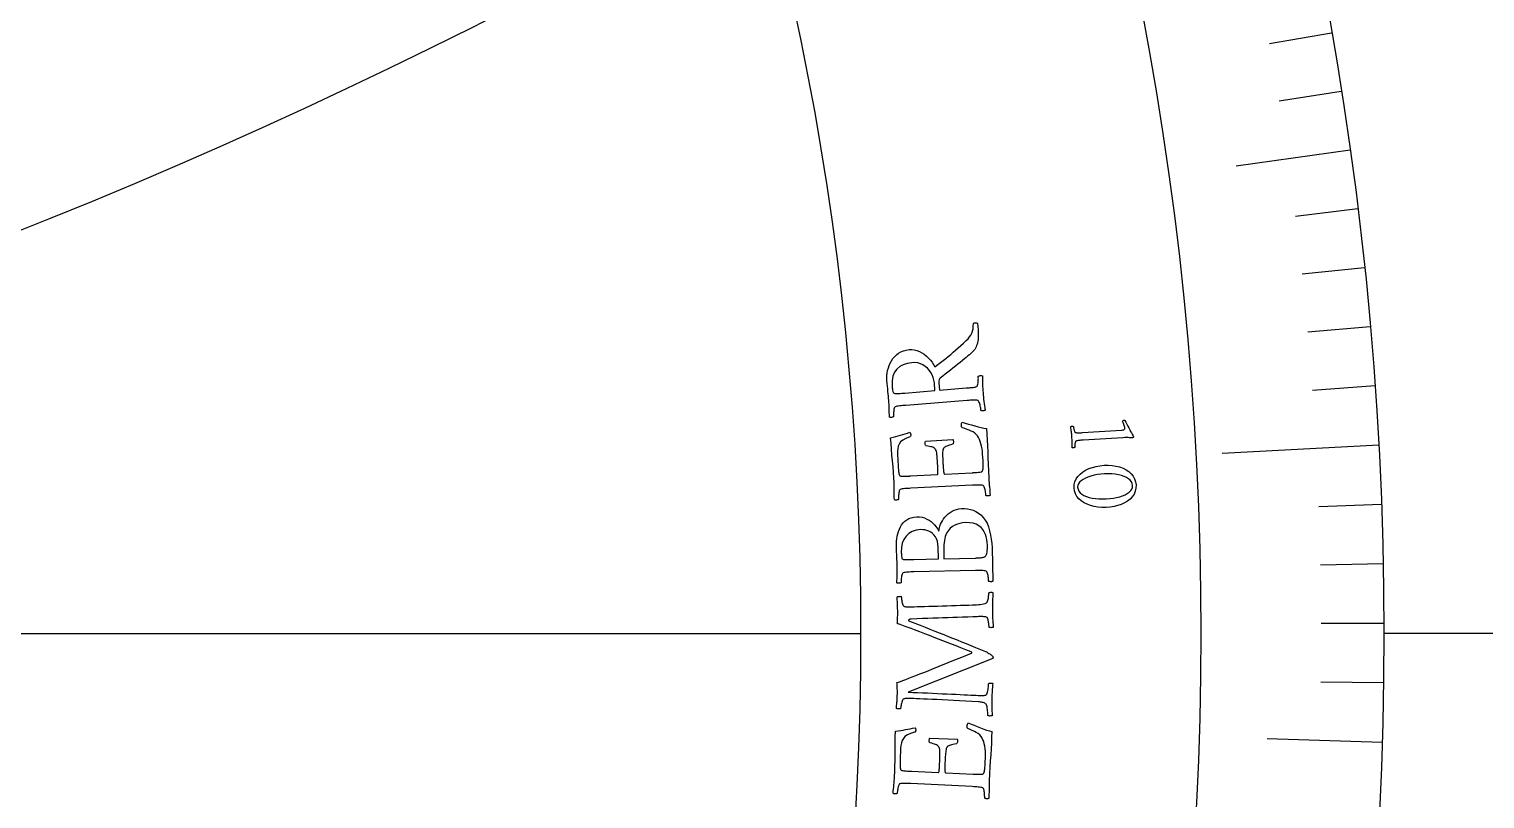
# Model space of a CAD drawing. Header units: millimetres. Extents: x -50 to 50, y -50 to 64.
# Drawn here: x 24.22 to 40.91, y -1.9 to 6.93 of the extents above; entities that cross this region are included whole.
import ezdxf

# ---------------------------------------------------------------- set-up
doc = ezdxf.new("R2010")
doc.units = ezdxf.units.MM
for name, color, linetype in [('CUT_OUTER', 1, 'Continuous'), ('ENGRAVE', 7, 'Continuous'), ('ENGRAVE_FINE', 8, 'Continuous'), ('TEXT', 5, 'Continuous')]:
    doc.layers.add(name, color=color, linetype=linetype)

msp = doc.modelspace()

# ---------------------------------------------------------------- linework, layer by layer
at = {"layer": 'CUT_OUTER'}
msp.add_arc((0, -0.0002), 49.9998, 177.11535, 4.43206, dxfattribs=at)
at = {"layer": 'ENGRAVE'}
for points in [[(39.3614, 5.5447), (38.0543, 5.3606)], [(39.6912, 2.161), (37.8939, 2.0631)], [(-33.75, 0), (33.75, 0)], [(0, 0), (33.75, 0)], [(45.25, 0), (39.75, 0)], [(39.7304, -1.2483), (38.411, -1.2068)]]:
    msp.add_lwpolyline(points, dxfattribs=at)
for radius in [49, 49, 47.6875, 45.25, 45.25, 43.325, 39.75, 39.75, 37.65, 33.75, 33.75]:
    msp.add_circle((0, 0), radius, dxfattribs=at)
for centre, radius, end in [((0, 33.75), 33.75, 330), ((0, 65.2), 65.2, 300.000001)]:
    msp.add_arc(centre, radius, 270, end, dxfattribs=at)
at = {"layer": 'ENGRAVE_FINE'}
for points in [[(39.1491, 6.8856), (38.44, 6.7609)], [(39.2609, 6.2163), (38.5498, 6.1037)], [(39.4504, 4.8712), (38.7358, 4.783)], [(39.5279, 4.1958), (38.812, 4.1198)], [(39.5939, 3.5189), (38.8768, 3.4552)], [(39.6484, 2.8405), (38.9302, 2.7891)], [(39.7224, 1.4804), (39.0029, 1.4536)], [(39.742, 0.7989), (39.0221, 0.7845)], [(39.7498, 0.1169), (39.0298, 0.1148)], [(39.746, -0.5656), (39.026, -0.5553)]]:
    msp.add_lwpolyline(points, dxfattribs=at)
at = {"layer": 'TEXT'}
for points in [[(34.0509, 2.9024), (34.0497, 2.9299), (34.0508, 2.9581), (34.0541, 2.9869), (34.0597, 3.0162), (34.0675, 3.0455), (34.0775, 3.0738), (34.0897, 3.1012), (34.1041, 3.1276), (34.1207, 3.1526), (34.1398, 3.1753), (34.1614, 3.196), (34.1853, 3.2144), (34.2117, 3.2301), (34.2407, 3.2422), (34.2723, 3.2509), (34.3064, 3.256), (34.3359, 3.2568), (34.3653, 3.2534), (34.3947, 3.246), (34.4241, 3.2344), (34.4527, 3.2195), (34.4799, 3.2021), (34.5055, 3.1823), (34.5297, 3.1599), (34.5516, 3.1359), (34.5707, 3.1111), (34.5868, 3.0855), (34.6, 3.059), (34.6336, 3.0838), (34.6657, 3.108), (34.6964, 3.1317), (34.7257, 3.1549), (34.7541, 3.1781), (34.7824, 3.2017), (34.8105, 3.2258), (34.8385, 3.2503), (34.8671, 3.2758), (34.8972, 3.3027), (34.9286, 3.3311), (34.9616, 3.3609), (34.9819, 3.3812), (34.9993, 3.402), (35.0136, 3.4233), (35.0249, 3.445), (35.0333, 3.4685), (35.039, 3.495), (35.0421, 3.5246), (35.0426, 3.5573), (35.0464, 3.5605), (35.0518, 3.5626), (35.0589, 3.5635), (35.0675, 3.5633), (35.076, 3.5625), (35.0825, 3.5618), (35.0872, 3.5611), (35.0899, 3.5604), (35.0936, 3.5205), (35.0961, 3.484), (35.0975, 3.4509), (35.0978, 3.4212), (35.0972, 3.3952), (35.0959, 3.3728), (35.0939, 3.3541), (35.0913, 3.3391), (35.0883, 3.3294), (35.0845, 3.3179), (35.08, 3.3046), (35.0747, 3.2895), (35.0675, 3.2735), (35.0575, 3.2575), (35.0446, 3.2414), (35.0288, 3.2253), (35.021, 3.2183), (35.0103, 3.209), (34.9966, 3.1973), (34.9799, 3.1832), (34.9607, 3.1671), (34.9396, 3.1496), (34.9164, 3.1307), (34.8912, 3.1103), (34.8646, 3.0889), (34.8371, 3.0668), (34.8086, 3.044), (34.7793, 3.0205), (34.7496, 2.997), (34.7202, 2.9739), (34.6911, 2.9513), (34.6622, 2.9291), (34.654, 2.9202), (34.6486, 2.9086), (34.646, 2.8942), (34.6462, 2.8771), (34.6532, 2.7914), (34.9604, 2.8162), (34.9629, 2.8164), (34.9654, 2.8166), (34.968, 2.8168), (34.9705, 2.817), (34.973, 2.8172), (34.9756, 2.8174), (34.9781, 2.8176), (34.9806, 2.8178), (34.9963, 2.8191), (35.0112, 2.8205), (35.0254, 2.8219), (35.0388, 2.8234), (35.0513, 2.8251), (35.0625, 2.8272), (35.0725, 2.8298), (35.0814, 2.8328), (35.0853, 2.8361), (35.0887, 2.8419), (35.0917, 2.8503), (35.0944, 2.8612), (35.0965, 2.8736), (35.098, 2.8863), (35.099, 2.8995), (35.0994, 2.913), (35.0995, 2.9256), (35.0994, 2.9361), (35.0992, 2.9445), (35.0989, 2.9506), (35.1027, 2.9533), (35.1078, 2.9555), (35.1142, 2.9572), (35.122, 2.9586), (35.1298, 2.9592), (35.1364, 2.9587), (35.1419, 2.9572), (35.1461, 2.9546), (35.1466, 2.9292), (35.1471, 2.9043), (35.1477, 2.88), (35.1483, 2.8562), (35.1491, 2.8325), (35.1502, 2.8086), (35.1517, 2.7843), (35.1535, 2.7597), (35.1555, 2.7358), (35.1578, 2.7117), (35.1605, 2.6873), (35.1635, 2.6628), (35.1667, 2.6381), (35.17, 2.6132), (35.1734, 2.5881), (35.1769, 2.5627), (35.1731, 2.5595), (35.1679, 2.5571), (35.1614, 2.5557), (35.1536, 2.555), (35.1458, 2.5552), (35.1391, 2.5559), (35.1337, 2.5573), (35.1296, 2.5593), (35.129, 2.5654), (35.1279, 2.5737), (35.1263, 2.5841), (35.1243, 2.5965), (35.1218, 2.6099), (35.1187, 2.6229), (35.1152, 2.6355), (35.1111, 2.6477), (35.1068, 2.6584), (35.1025, 2.6661), (35.0982, 2.671), (35.0939, 2.673), (35.0828, 2.6752), (35.0703, 2.6765), (35.0564, 2.677), (35.041, 2.6766), (35.0246, 2.6757), (35.0076, 2.6747), (34.99, 2.6735), (34.9717, 2.6722), (34.2677, 2.6167), (34.2494, 2.6153), (34.2316, 2.6137), (34.2143, 2.6122), (34.1976, 2.6105), (34.182, 2.6086), (34.1681, 2.606), (34.1557, 2.6028), (34.145, 2.599), (34.1404, 2.5964), (34.1367, 2.5911), (34.1338, 2.583), (34.1318, 2.5722), (34.1303, 2.56), (34.1292, 2.5475), (34.1283, 2.5349), (34.1279, 2.522), (34.1276, 2.5101), (34.1276, 2.5002), (34.1277, 2.4923), (34.1279, 2.4863), (34.1241, 2.4838), (34.1189, 2.4817), (34.1125, 2.48), (34.1047, 2.4788), (34.0969, 2.4783), (34.0903, 2.4788), (34.0849, 2.4803), (34.0806, 2.4829), (34.0797, 2.5075), (34.0789, 2.5319), (34.0783, 2.556), (34.0777, 2.5798), (34.077, 2.6033), (34.076, 2.6268), (34.0747, 2.6501), (34.073, 2.6733), (34.071, 2.6977), (34.0687, 2.723), (34.066, 2.7492), (34.0631, 2.7763), (34.06, 2.8049), (34.057, 2.8354), (34.0539, 2.8679), (34.0509, 2.9024)], [(34.3356, 3.1061), (34.2844, 3.0978), (34.2386, 3.0829), (34.1984, 3.0613), (34.1636, 3.033), (34.1363, 2.9969), (34.1184, 2.9521), (34.11, 2.8984), (34.1109, 2.8359), (34.1117, 2.8275), (34.1128, 2.8172), (34.1144, 2.8049), (34.1163, 2.7906), (34.1189, 2.7771), (34.1225, 2.7668), (34.1271, 2.7598), (34.1327, 2.7562), (34.1418, 2.7539), (34.1536, 2.7527), (34.1679, 2.7523), (34.1848, 2.7529), (34.203, 2.754), (34.2213, 2.7552), (34.2398, 2.7565), (34.2583, 2.758), (34.6025, 2.7874), (34.5954, 2.8745), (34.5909, 2.9059), (34.5828, 2.9361), (34.571, 2.9654), (34.5555, 2.9935), (34.5369, 3.0197), (34.5155, 3.0429), (34.4914, 3.0633), (34.4646, 3.0807), (34.4353, 3.0943), (34.4041, 3.103), (34.3709, 3.107), (34.3356, 3.1061)], [(34.134, 1.728), (34.1307, 1.7865), (34.1265, 1.8478), (34.1214, 1.912), (34.1153, 1.979), (34.1091, 2.0471), (34.1034, 2.1143), (34.0982, 2.1808), (34.0937, 2.2464), (34.124, 2.2529), (34.153, 2.2599), (34.1807, 2.2675), (34.2071, 2.2756), (34.2331, 2.2838), (34.2595, 2.292), (34.2863, 2.2999), (34.3136, 2.3077), (34.3176, 2.303), (34.3207, 2.2969), (34.3228, 2.2892), (34.324, 2.28), (34.3239, 2.2704), (34.3221, 2.2632), (34.3187, 2.2583), (34.3137, 2.2559), (34.2693, 2.2383), (34.2342, 2.2186), (34.2084, 2.1969), (34.1917, 2.173), (34.1815, 2.1472), (34.1747, 2.1196), (34.1715, 2.0901), (34.1717, 2.0587), (34.1798, 1.9196), (34.1802, 1.9136), (34.1808, 1.9056), (34.1816, 1.8954), (34.1826, 1.8832), (34.1839, 1.8702), (34.1855, 1.8576), (34.1874, 1.8455), (34.1896, 1.8338), (34.1921, 1.8235), (34.1952, 1.8158), (34.1988, 1.8106), (34.2028, 1.8079), (34.212, 1.8061), (34.2225, 1.805), (34.2342, 1.8044), (34.2471, 1.8044), (34.2607, 1.8048), (34.2746, 1.8052), (34.2887, 1.8058), (34.3029, 1.8065), (34.3086, 1.8068), (34.3135, 1.8071), (34.3179, 1.8073), (34.3216, 1.8075), (34.6294, 1.8237), (34.6323, 1.8252), (34.6346, 1.8294), (34.636, 1.8364), (34.6367, 1.846), (34.6368, 1.8572), (34.6367, 1.8691), (34.6363, 1.8816), (34.6357, 1.8947), (34.6309, 1.9803), (34.6291, 2.008), (34.6271, 2.0325), (34.6247, 2.0537), (34.6222, 2.0716), (34.6191, 2.0867), (34.615, 2.0995), (34.61, 2.1101), (34.6041, 2.1184), (34.597, 2.1252), (34.5885, 2.1309), (34.5785, 2.1358), (34.5671, 2.1397), (34.554, 2.1432), (34.5387, 2.1468), (34.5213, 2.1504), (34.5018, 2.1541), (34.4965, 2.1559), (34.4925, 2.1603), (34.4898, 2.1672), (34.4885, 2.1768), (34.4884, 2.1861), (34.4895, 2.1941), (34.4917, 2.2006), (34.4951, 2.2057), (34.8061, 2.2256), (34.8093, 2.2216), (34.8118, 2.2158), (34.8136, 2.2083), (34.8146, 2.1991), (34.8144, 2.1898), (34.8126, 2.1824), (34.8093, 2.1768), (34.8043, 2.173), (34.7827, 2.166), (34.7642, 2.1597), (34.749, 2.1542), (34.7371, 2.1494), (34.7276, 2.1451), (34.7198, 2.1411), (34.7136, 2.1375), (34.7092, 2.1342), (34.7057, 2.1308), (34.7026, 2.1272), (34.6998, 2.1233), (34.6974, 2.1191), (34.6946, 2.1133), (34.6925, 2.1049), (34.6911, 2.0937), (34.6904, 2.0799), (34.6902, 2.0643), (34.6902, 2.048), (34.6904, 2.031), (34.6909, 2.0133), (34.6916, 1.9954), (34.6923, 1.9781), (34.6931, 1.9614), (34.694, 1.9451), (34.6947, 1.9338), (34.6955, 1.9218), (34.6965, 1.9091), (34.6976, 1.8956), (34.6988, 1.8822), (34.7002, 1.8698), (34.7018, 1.8583), (34.7035, 1.8478), (34.7056, 1.8391), (34.7084, 1.8329), (34.7117, 1.8293), (34.7156, 1.8282), (35.0302, 1.8448), (35.0321, 1.8449), (35.0344, 1.845), (35.0371, 1.8452), (35.0403, 1.8453), (35.053, 1.8461), (35.0674, 1.847), (35.0834, 1.8481), (35.1012, 1.8494), (35.1177, 1.8511), (35.1302, 1.8533), (35.1386, 1.856), (35.143, 1.8593), (35.1479, 1.8686), (35.1515, 1.8787), (35.154, 1.8898), (35.1552, 1.9018), (35.1555, 1.916), (35.1553, 1.9336), (35.1546, 1.9548), (35.1534, 1.9794), (35.1488, 2.0595), (35.1463, 2.0891), (35.1424, 2.1185), (35.1369, 2.1475), (35.1299, 2.1763), (35.1217, 2.2033), (35.1123, 2.2273), (35.1018, 2.2482), (35.0903, 2.266), (35.0759, 2.2836), (35.0591, 2.299), (35.0397, 2.312), (35.0179, 2.3227), (34.9943, 2.3321), (34.9697, 2.3412), (34.9443, 2.35), (34.9179, 2.3585), (34.9132, 2.361), (34.9097, 2.3656), (34.9074, 2.3725), (34.9061, 2.3815), (34.9058, 2.3955), (34.9069, 2.4071), (34.9095, 2.4162), (34.9135, 2.4228), (34.9486, 2.4131), (34.9849, 2.4029), (35.0222, 2.3922), (35.0606, 2.381), (35.0981, 2.3706), (35.1327, 2.3626), (35.1644, 2.3567), (35.1932, 2.3531), (35.1974, 2.2859), (35.2011, 2.2188), (35.2042, 2.1519), (35.2067, 2.0851), (35.2092, 2.0164), (35.2123, 1.9434), (35.2158, 1.8661), (35.2198, 1.7846), (35.2214, 1.7564), (35.2232, 1.7296), (35.2252, 1.7044), (35.2275, 1.6806), (35.2297, 1.6574), (35.2316, 1.6338), (35.2332, 1.6097), (35.2344, 1.5852), (35.2306, 1.582), (35.2254, 1.5798), (35.2188, 1.5785), (35.211, 1.5781), (35.2032, 1.5785), (35.1966, 1.5794), (35.1912, 1.5809), (35.1871, 1.583), (35.1866, 1.5892), (35.1858, 1.5975), (35.1845, 1.6079), (35.1828, 1.6204), (35.1807, 1.6338), (35.178, 1.6469), (35.1748, 1.6596), (35.1711, 1.672), (35.1671, 1.6827), (35.163, 1.6906), (35.1588, 1.6956), (35.1546, 1.6977), (35.1436, 1.7002), (35.1311, 1.7019), (35.1172, 1.7027), (35.1018, 1.7028), (35.0854, 1.7024), (35.0683, 1.7018), (35.0507, 1.7011), (35.0324, 1.7003), (34.327, 1.666), (34.3087, 1.6651), (34.2909, 1.6641), (34.2736, 1.663), (34.2569, 1.6618), (34.2412, 1.6603), (34.2272, 1.6581), (34.2147, 1.6552), (34.2039, 1.6517), (34.1993, 1.6493), (34.1954, 1.6441), (34.1923, 1.6361), (34.1899, 1.6253), (34.1881, 1.6131), (34.1867, 1.6005), (34.1855, 1.5876), (34.1847, 1.5745), (34.1841, 1.5622), (34.1838, 1.552), (34.1837, 1.5439), (34.1838, 1.5379), (34.1799, 1.5355), (34.1747, 1.5335), (34.1682, 1.5321), (34.1604, 1.531), (34.1526, 1.5307), (34.146, 1.5314), (34.1406, 1.5331), (34.1364, 1.5358), (34.1362, 1.5605), (34.1361, 1.5851), (34.1361, 1.6094), (34.1361, 1.6336), (34.1361, 1.6575), (34.1357, 1.6812), (34.135, 1.7047), (34.134, 1.728)], [(36.2945, 2.3043), (36.7396, 2.3326), (36.7505, 2.3336), (36.7595, 2.3351), (36.7666, 2.3372), (36.7719, 2.3398), (36.7757, 2.3431), (36.7782, 2.3472), (36.7796, 2.3522), (36.7798, 2.358), (36.7788, 2.3651), (36.7767, 2.3738), (36.7734, 2.3842), (36.7689, 2.3962), (36.764, 2.4082), (36.7596, 2.4187), (36.7557, 2.4277), (36.7522, 2.4351), (36.756, 2.4399), (36.7604, 2.4434), (36.7652, 2.4456), (36.7706, 2.4466), (36.7707, 2.4466), (36.7709, 2.4467), (36.7713, 2.4467), (36.7718, 2.4467), (36.7738, 2.4467), (36.7755, 2.4464), (36.7767, 2.4458), (36.7775, 2.4448), (36.7892, 2.4228), (36.8009, 2.401), (36.8127, 2.3794), (36.8245, 2.358), (36.8358, 2.3376), (36.8461, 2.319), (36.8553, 2.3022), (36.8635, 2.2871), (36.8702, 2.2747), (36.875, 2.2656), (36.8779, 2.26), (36.8789, 2.2577), (36.879, 2.2554), (36.8787, 2.2528), (36.8776, 2.2505), (36.8756, 2.2486), (36.8727, 2.247), (36.8696, 2.2457), (36.8666, 2.2446), (36.864, 2.2437), (36.8617, 2.2429), (36.8599, 2.2431), (36.8547, 2.2436), (36.846, 2.2445), (36.8338, 2.2458), (36.8184, 2.2469), (36.8002, 2.2472), (36.7791, 2.2467), (36.7552, 2.2456), (36.2999, 2.2178), (36.2877, 2.217), (36.276, 2.2161), (36.2646, 2.2153), (36.2537, 2.2144), (36.2435, 2.2132), (36.2344, 2.2116), (36.2262, 2.2096), (36.2191, 2.2072), (36.2165, 2.2051), (36.2141, 2.2015), (36.2119, 2.1964), (36.21, 2.1897), (36.2083, 2.1822), (36.2071, 2.1745), (36.2062, 2.1666), (36.2056, 2.1585), (36.2053, 2.1509), (36.2052, 2.1446), (36.2052, 2.1394), (36.2053, 2.1354), (36.2027, 2.1338), (36.1993, 2.1324), (36.1949, 2.1313), (36.1898, 2.1306), (36.1845, 2.1303), (36.1801, 2.1307), (36.1765, 2.1318), (36.1737, 2.1336), (36.1739, 2.1501), (36.1739, 2.1659), (36.174, 2.181), (36.174, 2.1954), (36.1739, 2.2098), (36.1735, 2.2246), (36.1729, 2.2401), (36.172, 2.256), (36.1709, 2.2714), (36.1697, 2.286), (36.1683, 2.2999), (36.1667, 2.3131), (36.1649, 2.3264), (36.1631, 2.3407), (36.161, 2.3559), (36.1589, 2.3722), (36.1614, 2.3743), (36.1649, 2.3758), (36.1692, 2.3768), (36.1744, 2.3771), (36.1796, 2.377), (36.1841, 2.3765), (36.1877, 2.3756), (36.1904, 2.3743), (36.1908, 2.3703), (36.1914, 2.3652), (36.1924, 2.3589), (36.1936, 2.3514), (36.1952, 2.3434), (36.197, 2.3357), (36.1993, 2.3282), (36.2018, 2.321), (36.2045, 2.3147), (36.2073, 2.31), (36.2101, 2.3071), (36.2129, 2.3059), (36.2203, 2.3043), (36.2287, 2.3032), (36.238, 2.3026), (36.2482, 2.3025), (36.2592, 2.3027), (36.2705, 2.3031), (36.2823, 2.3036), (36.2945, 2.3043)], [(36.9074, 1.7045), (36.9061, 1.6665), (36.8986, 1.6313), (36.8848, 1.5989), (36.8648, 1.5693), (36.8397, 1.5427), (36.8103, 1.5193), (36.7768, 1.499), (36.7391, 1.4819), (36.6983, 1.468), (36.6554, 1.4576), (36.6106, 1.4506), (36.5636, 1.447), (36.5166, 1.4469), (36.4713, 1.4504), (36.4277, 1.4575), (36.386, 1.4682), (36.347, 1.4823), (36.3118, 1.4997), (36.2804, 1.5204), (36.2528, 1.5444), (36.2302, 1.5715), (36.2135, 1.6018), (36.2028, 1.6352), (36.198, 1.6718), (36.1994, 1.7077), (36.207, 1.7413), (36.2209, 1.7728), (36.241, 1.802), (36.2662, 1.8287), (36.2955, 1.8525), (36.3289, 1.8734), (36.3664, 1.8913), (36.407, 1.906), (36.4497, 1.9173), (36.4945, 1.925), (36.5414, 1.9293), (36.5884, 1.93), (36.6338, 1.9271), (36.6774, 1.9205), (36.7193, 1.9102), (36.7584, 1.8963), (36.7937, 1.8789), (36.8251, 1.858), (36.8526, 1.8336), (36.8753, 1.8059), (36.892, 1.7751), (36.9027, 1.7413), (36.9074, 1.7045)], [(36.8671, 1.697), (36.8634, 1.7194), (36.8545, 1.74), (36.8404, 1.7587), (36.821, 1.7754), (36.7973, 1.7902), (36.7701, 1.8028), (36.7394, 1.8133), (36.7051, 1.8217), (36.6682, 1.8278), (36.6295, 1.8316), (36.5889, 1.833), (36.5464, 1.832), (36.5045, 1.8287), (36.4644, 1.8233), (36.4263, 1.8158), (36.39, 1.806), (36.3564, 1.7945), (36.3266, 1.7816), (36.3004, 1.7673), (36.2779, 1.7515), (36.2599, 1.7345), (36.2474, 1.7167), (36.2402, 1.6979), (36.2384, 1.6781), (36.2423, 1.6546), (36.2515, 1.6335), (36.2661, 1.6146), (36.2861, 1.5981), (36.3106, 1.5839), (36.3387, 1.5718), (36.3703, 1.562), (36.4055, 1.5543), (36.4433, 1.5487), (36.4825, 1.5452), (36.5232, 1.5439), (36.5653, 1.5446), (36.6076, 1.5475), (36.6476, 1.5525), (36.6853, 1.5596), (36.7208, 1.5688), (36.7533, 1.5799), (36.7822, 1.5926), (36.8075, 1.6068), (36.8292, 1.6226), (36.8465, 1.6397), (36.8586, 1.6578), (36.8654, 1.6769), (36.8671, 1.697)], [(34.1596, 1.0031), (34.1596, 1.0306), (34.1611, 1.0586), (34.1642, 1.0871), (34.1688, 1.116), (34.1752, 1.1446), (34.1835, 1.1721), (34.1937, 1.1983), (34.2058, 1.2234), (34.2202, 1.2469), (34.237, 1.2682), (34.2564, 1.2873), (34.2783, 1.3042), (34.3029, 1.3183), (34.3307, 1.3287), (34.3616, 1.3355), (34.3956, 1.3387), (34.4262, 1.3381), (34.4555, 1.3337), (34.4835, 1.3257), (34.5101, 1.3139), (34.5349, 1.2995), (34.5574, 1.2838), (34.5776, 1.2667), (34.5956, 1.2483), (34.611, 1.2298), (34.6239, 1.2126), (34.6342, 1.1966), (34.6419, 1.1819), (34.6437, 1.1801), (34.6454, 1.1795), (34.6471, 1.1802), (34.6487, 1.1821), (34.6501, 1.1979), (34.6535, 1.2151), (34.659, 1.2336), (34.6665, 1.2534), (34.6761, 1.2739), (34.6877, 1.2943), (34.7013, 1.3148), (34.7169, 1.3352), (34.7344, 1.3548), (34.7538, 1.3727), (34.775, 1.3889), (34.7981, 1.4034), (34.8229, 1.4155), (34.8493, 1.4245), (34.8774, 1.4304), (34.907, 1.4332), (34.942, 1.4331), (34.9758, 1.4298), (35.0085, 1.4235), (35.04, 1.414), (35.0704, 1.4006), (35.0998, 1.3825), (35.128, 1.3598), (35.1551, 1.3325), (35.179, 1.3011), (35.1993, 1.265), (35.2161, 1.2239), (35.2292, 1.178), (35.2394, 1.1297), (35.2474, 1.0816), (35.253, 1.0336), (35.2563, 0.9857), (35.265, 0.6012), (35.261, 0.5982), (35.2557, 0.5962), (35.2492, 0.5951), (35.2414, 0.5949), (35.2335, 0.5954), (35.2269, 0.5965), (35.2216, 0.5982), (35.2175, 0.6004), (35.2173, 0.6066), (35.2167, 0.6149), (35.2157, 0.6254), (35.2143, 0.6379), (35.2126, 0.6514), (35.2103, 0.6645), (35.2074, 0.6773), (35.204, 0.6898), (35.2003, 0.7007), (35.1965, 0.7086), (35.1925, 0.7137), (35.1883, 0.7159), (35.1773, 0.7187), (35.1649, 0.7208), (35.151, 0.722), (35.1356, 0.7225), (35.1192, 0.7226), (35.1022, 0.7225), (35.0845, 0.7223), (35.0662, 0.7219), (34.3601, 0.7074), (34.3418, 0.707), (34.324, 0.7065), (34.3067, 0.7058), (34.2899, 0.7051), (34.2742, 0.704), (34.2601, 0.7022), (34.2476, 0.6997), (34.2367, 0.6966), (34.232, 0.6942), (34.228, 0.6891), (34.2246, 0.6812), (34.222, 0.6706), (34.2198, 0.6583), (34.218, 0.6458), (34.2165, 0.633), (34.2153, 0.6198), (34.2144, 0.6076), (34.2138, 0.5974), (34.2135, 0.5893), (34.2134, 0.5833), (34.2094, 0.581), (34.2042, 0.5792), (34.1976, 0.5779), (34.1898, 0.5771), (34.182, 0.577), (34.1754, 0.5779), (34.1701, 0.5797), (34.166, 0.5825), (34.1665, 0.6073), (34.167, 0.6318), (34.1677, 0.6561), (34.1684, 0.6803), (34.1691, 0.7042), (34.1694, 0.7279), (34.1693, 0.7514), (34.169, 0.7747), (34.1683, 0.7991), (34.1674, 0.8244), (34.1662, 0.8504), (34.1648, 0.8773), (34.1633, 0.9056), (34.162, 0.936), (34.1607, 0.9685), (34.1596, 1.0031)], [(34.6431, 0.856), (34.6394, 0.992), (34.6366, 1.027), (34.6303, 1.0585), (34.6204, 1.0862), (34.607, 1.1102), (34.591, 1.1308), (34.573, 1.1483), (34.553, 1.1627), (34.5312, 1.1739), (34.5083, 1.1823), (34.4852, 1.1881), (34.4618, 1.1912), (34.4383, 1.1917), (34.3865, 1.1855), (34.3413, 1.171), (34.3026, 1.1481), (34.2705, 1.1169), (34.2454, 1.0788), (34.2279, 1.0356), (34.2181, 0.9871), (34.2158, 0.9334), (34.2162, 0.9249), (34.2168, 0.9145), (34.2176, 0.9022), (34.2187, 0.8878), (34.2206, 0.8741), (34.2236, 0.8637), (34.2278, 0.8565), (34.2332, 0.8525), (34.241, 0.8505), (34.2506, 0.849), (34.2622, 0.8481), (34.2756, 0.8477), (34.2903, 0.8477), (34.3053, 0.8479), (34.3207, 0.8481), (34.3366, 0.8484), (34.3399, 0.8485), (34.343, 0.8486), (34.3458, 0.8486), (34.3485, 0.8487), (34.351, 0.8488), (34.3535, 0.8488), (34.3561, 0.8489), (34.3586, 0.849)], [(34.7057, 0.8575), (35.0646, 0.8664), (35.0713, 0.8666), (35.0796, 0.867), (35.0895, 0.8675), (35.101, 0.8682), (35.1131, 0.869), (35.1249, 0.8702), (35.1363, 0.8717), (35.1475, 0.8736), (35.1575, 0.8756), (35.1656, 0.8779), (35.1717, 0.8802), (35.176, 0.8828), (35.185, 0.8933), (35.192, 0.9056), (35.197, 0.9197), (35.2001, 0.9355), (35.2018, 0.953), (35.2029, 0.972), (35.2033, 0.9927), (35.203, 1.0149), (35.2009, 1.0463), (35.1964, 1.0773), (35.1897, 1.1078), (35.1806, 1.138), (35.1681, 1.1666), (35.1514, 1.1927), (35.1304, 1.2161), (35.1052, 1.2369), (35.075, 1.2537), (35.0392, 1.2652), (34.9977, 1.2713), (34.9506, 1.2721), (34.9196, 1.2695), (34.8892, 1.264), (34.8595, 1.2555), (34.8304, 1.2441), (34.8029, 1.2286), (34.7781, 1.2078), (34.7558, 1.1818), (34.7362, 1.1506), (34.7204, 1.113), (34.7096, 1.0682), (34.7039, 1.0162), (34.7031, 0.9568)], [(34.1707, -0.6925), (34.171, -0.6724), (34.1709, -0.6536), (34.1704, -0.636), (34.1696, -0.6196), (34.1686, -0.6042), (34.1678, -0.5894), (34.167, -0.5752), (34.1664, -0.5616), (34.1848, -0.5558), (34.2076, -0.548), (34.235, -0.538), (34.2669, -0.5259), (34.3025, -0.5121), (34.3412, -0.4971), (34.383, -0.4808), (34.4278, -0.4633), (34.4749, -0.4447), (34.5234, -0.4254), (34.5732, -0.4054), (34.6244, -0.3845), (34.6762, -0.3634), (34.7279, -0.3423), (34.7795, -0.3215), (34.831, -0.3007), (34.8815, -0.2805), (34.9302, -0.261), (34.9771, -0.2423), (35.0221, -0.2243), (35.0236, -0.2233), (35.0247, -0.2218), (35.0253, -0.2199), (35.0255, -0.2176), (35.0251, -0.2152), (35.0239, -0.2133), (35.0218, -0.2118), (35.0188, -0.2107), (34.9578, -0.1864), (34.8999, -0.1635), (34.845, -0.1419), (34.7931, -0.1217), (34.7428, -0.1021), (34.6925, -0.0825), (34.6421, -0.0628), (34.5918, -0.043), (34.5401, -0.0228), (34.4858, -0.0018), (34.4288, 0.0202), (34.3691, 0.043), (34.3492, 0.0506), (34.3284, 0.0583), (34.3068, 0.0663), (34.2844, 0.0745), (34.2622, 0.0824), (34.2416, 0.0897), (34.2224, 0.0964), (34.2047, 0.1025), (34.1899, 0.1075), (34.1793, 0.1111), (34.1729, 0.1132), (34.1708, 0.1139), (34.1729, 0.1511), (34.1743, 0.1848), (34.1751, 0.2149), (34.1752, 0.2415), (34.1749, 0.2637), (34.1744, 0.2872), (34.1737, 0.3121), (34.1727, 0.3383), (34.1716, 0.3637), (34.1705, 0.3861), (34.1694, 0.4055), (34.1684, 0.4219), (34.1712, 0.4228), (34.1764, 0.4237), (34.1839, 0.4246), (34.1937, 0.4255), (34.2033, 0.4264), (34.2102, 0.427), (34.2143, 0.4274), (34.2157, 0.4275), (34.216, 0.4208), (34.2167, 0.4124), (34.2179, 0.4022), (34.2195, 0.3902), (34.2216, 0.3775), (34.2241, 0.3652), (34.2269, 0.3531), (34.2302, 0.3414), (34.2338, 0.331), (34.2376, 0.3228), (34.2416, 0.3169), (34.2457, 0.3133), (34.2521, 0.3111), (34.2593, 0.3093), (34.2674, 0.3079), (34.2763, 0.307), (34.2854, 0.3063), (34.2941, 0.3059), (34.3023, 0.3056), (34.3102, 0.3056), (34.3341, 0.3067), (34.3635, 0.3078), (34.3984, 0.3089), (34.4388, 0.3101), (34.4833, 0.3114), (34.5305, 0.3128), (34.5803, 0.3144), (34.6327, 0.316), (34.6863, 0.3178), (34.7396, 0.3195), (34.7926, 0.3213), (34.8452, 0.323), (34.8962, 0.3247), (34.9442, 0.3263), (34.9893, 0.3277), (35.0314, 0.329), (35.0548, 0.3302), (35.0776, 0.3316), (35.0997, 0.3332), (35.1211, 0.335), (35.1414, 0.3374), (35.16, 0.3409), (35.1769, 0.3454), (35.1921, 0.351), (35.1976, 0.3549), (35.2024, 0.3613), (35.2064, 0.3703), (35.2096, 0.3819), (35.2122, 0.3948), (35.2144, 0.4077), (35.2161, 0.4208), (35.2174, 0.434), (35.2184, 0.446), (35.2191, 0.4556), (35.2195, 0.4627), (35.2196, 0.4673), (35.2257, 0.4703), (35.2324, 0.4724), (35.2396, 0.4735), (35.2474, 0.4737), (35.2547, 0.4733), (35.2603, 0.4728), (35.2644, 0.4721), (35.2669, 0.4714), (35.2656, 0.4467), (35.2644, 0.4224), (35.2632, 0.3984), (35.2622, 0.3748), (35.2613, 0.3508), (35.2607, 0.3258), (35.2605, 0.2999), (35.2606, 0.2731), (35.2609, 0.245), (35.2616, 0.2188), (35.2625, 0.1946), (35.2637, 0.1723), (35.2652, 0.15), (35.2667, 0.1257), (35.2683, 0.0996), (35.27, 0.0715), (35.2675, 0.0706), (35.2632, 0.0697), (35.2573, 0.0689), (35.2497, 0.068), (35.2416, 0.0676), (35.2345, 0.068), (35.2281, 0.0693), (35.2226, 0.0714), (35.2224, 0.0772), (35.2219, 0.0846), (35.2211, 0.0935), (35.22, 0.1038), (35.2186, 0.1149), (35.2169, 0.126), (35.2151, 0.1371), (35.213, 0.1481), (35.2108, 0.1585), (35.2085, 0.1673), (35.2061, 0.1747), (35.2036, 0.1805), (35.1998, 0.1844), (35.1938, 0.1877), (35.1854, 0.1903), (35.1747, 0.1923), (35.1633, 0.1937), (35.1527, 0.1947), (35.1429, 0.1953), (35.1341, 0.1955), (35.1241, 0.1953), (35.1127, 0.1949), (35.0999, 0.1943), (35.0858, 0.1935), (35.0717, 0.1927), (35.0589, 0.1921), (35.0475, 0.1917), (35.0375, 0.1915), (34.978, 0.1895), (34.9196, 0.1875), (34.8624, 0.1855), (34.8064, 0.1835), (34.7506, 0.1816), (34.6942, 0.1796), (34.6372, 0.1776), (34.5795, 0.1756), (34.5204, 0.1736), (34.4591, 0.1713), (34.3955, 0.1688), (34.3298, 0.166), (34.3267, 0.1658), (34.3226, 0.1652), (34.3174, 0.1641), (34.3111, 0.1626), (34.3052, 0.1606), (34.301, 0.158), (34.2985, 0.1548), (34.2977, 0.1509), (34.2984, 0.1492), (34.3006, 0.1472), (34.3043, 0.145), (34.3095, 0.1427), (34.372, 0.1184), (34.4321, 0.095), (34.4898, 0.0724), (34.5452, 0.0508), (34.5989, 0.0296), (34.6517, 0.0087), (34.7035, -0.0119), (34.7544, -0.0323), (34.805, -0.0526), (34.8559, -0.0731), (34.9073, -0.0938), (34.9591, -0.1147), (35.0121, -0.136), (35.0671, -0.1581), (35.1241, -0.1811), (35.1831, -0.2049), (35.1873, -0.2072), (35.1932, -0.2105), (35.2008, -0.2149), (35.2101, -0.2204), (35.2201, -0.2265), (35.2297, -0.2327), (35.2391, -0.239), (35.2481, -0.2454), (35.2559, -0.2517), (35.2617, -0.2577), (35.2656, -0.2633), (35.2674, -0.2686), (35.2679, -0.2707), (35.2678, -0.2733), (35.267, -0.2766), (35.2656, -0.2806), (35.2648, -0.2814), (35.2643, -0.2823), (35.264, -0.2831), (35.2639, -0.284), (34.2931, -0.6717), (34.3477, -0.6737), (34.4031, -0.676), (34.4594, -0.6784), (34.5165, -0.6811), (34.5736, -0.6839), (34.6299, -0.6865), (34.6853, -0.689), (34.7399, -0.6914), (34.7927, -0.6937), (34.8429, -0.696), (34.8905, -0.6982), (34.9354, -0.7004), (34.9768, -0.7024), (35.014, -0.7043), (35.047, -0.706), (35.0758, -0.7075), (35.0994, -0.7087), (35.1171, -0.7096), (35.1286, -0.7101), (35.1342, -0.7103), (35.1403, -0.7104), (35.1467, -0.7102), (35.1534, -0.7098), (35.1605, -0.7092), (35.1674, -0.7083), (35.1738, -0.7073), (35.1797, -0.706), (35.1851, -0.7045), (35.1908, -0.7006), (35.1959, -0.6935), (35.2005, -0.6833), (35.2044, -0.6699), (35.2078, -0.655), (35.2107, -0.64), (35.213, -0.6248), (35.2148, -0.6095), (35.2162, -0.5957), (35.2172, -0.5848), (35.2178, -0.577), (35.218, -0.5721), (35.2222, -0.5692), (35.2278, -0.5675), (35.2349, -0.5669), (35.2435, -0.5673), (35.2518, -0.5683), (35.2583, -0.5693), (35.2628, -0.5702), (35.2655, -0.5711), (35.2634, -0.595), (35.2615, -0.6172), (35.2597, -0.6377), (35.258, -0.6564), (35.2566, -0.6755), (35.2554, -0.697), (35.2544, -0.7208), (35.2537, -0.7469), (35.2533, -0.7748), (35.2532, -0.8003), (35.2534, -0.8235), (35.254, -0.8444), (35.2549, -0.8652), (35.2557, -0.8884), (35.2566, -0.914), (35.2575, -0.9419), (35.2549, -0.9427), (35.2507, -0.9434), (35.2447, -0.9441), (35.2371, -0.9448), (35.229, -0.945), (35.2219, -0.9444), (35.2155, -0.9429), (35.2101, -0.9406), (35.2101, -0.9343), (35.2097, -0.9255), (35.2089, -0.9142), (35.2078, -0.9004), (35.2062, -0.8855), (35.2043, -0.8707), (35.2019, -0.856), (35.1991, -0.8413), (35.1958, -0.8281), (35.192, -0.8177), (35.1877, -0.81), (35.183, -0.8051), (35.1745, -0.7995), (35.1656, -0.7949), (35.1564, -0.7914), (35.1469, -0.789), (35.1367, -0.7871), (35.1256, -0.7855), (35.1135, -0.7841), (35.1005, -0.7828), (35.0268, -0.7787), (34.9545, -0.7747), (34.8838, -0.7709), (34.8145, -0.7672), (34.7478, -0.7637), (34.6845, -0.7605), (34.6246, -0.7576), (34.5683, -0.755), (34.5163, -0.7527), (34.4693, -0.7506), (34.4274, -0.7487), (34.3906, -0.747), (34.3599, -0.7456), (34.3363, -0.7446), (34.3197, -0.7439), (34.3102, -0.7436), (34.301, -0.7434), (34.292, -0.7434), (34.2833, -0.7435), (34.2747, -0.7436), (34.2664, -0.7441), (34.2586, -0.7452), (34.2511, -0.7467), (34.2441, -0.7488), (34.2391, -0.7516), (34.2344, -0.7571), (34.2299, -0.7651), (34.2257, -0.7758), (34.2218, -0.7878), (34.2183, -0.8001), (34.2153, -0.8125), (34.2127, -0.8252), (34.2105, -0.837), (34.209, -0.8469), (34.208, -0.8548), (34.2076, -0.8608), (34.2061, -0.8615), (34.2018, -0.8619), (34.1947, -0.862), (34.1847, -0.8618), (34.1746, -0.8615), (34.1671, -0.861), (34.1623, -0.8603), (34.1602, -0.8596), (34.1615, -0.8415), (34.1627, -0.8253), (34.1639, -0.8109), (34.165, -0.7984), (34.1661, -0.7868), (34.167, -0.7753), (34.1679, -0.7637), (34.1686, -0.7521), (34.1693, -0.7397), (34.1698, -0.7256), (34.1703, -0.7099), (34.1707, -0.6925)], [(34.1384, -1.6392), (34.1409, -1.5807), (34.1427, -1.5192), (34.1439, -1.4549), (34.1445, -1.3875), (34.145, -1.3192), (34.1459, -1.2517), (34.1473, -1.1851), (34.1492, -1.1193), (34.1801, -1.1159), (34.2096, -1.1117), (34.238, -1.107), (34.265, -1.1015), (34.2917, -1.0958), (34.3188, -1.0903), (34.3463, -1.0851), (34.3742, -1.08), (34.3777, -1.085), (34.3802, -1.0914), (34.3815, -1.0993), (34.3817, -1.1086), (34.3807, -1.1181), (34.3782, -1.1251), (34.3744, -1.1296), (34.3691, -1.1315), (34.3233, -1.1447), (34.2864, -1.1608), (34.2585, -1.1799), (34.2396, -1.202), (34.2269, -1.2267), (34.2175, -1.2535), (34.2113, -1.2826), (34.2084, -1.3138), (34.2028, -1.453), (34.2026, -1.459), (34.2024, -1.4671), (34.2022, -1.4773), (34.2021, -1.4895), (34.2021, -1.5026), (34.2024, -1.5153), (34.2031, -1.5275), (34.2041, -1.5394), (34.2056, -1.5499), (34.2079, -1.5579), (34.2109, -1.5634), (34.2147, -1.5665), (34.2237, -1.5691), (34.234, -1.5713), (34.2456, -1.573), (34.2584, -1.5743), (34.2721, -1.5753), (34.2859, -1.5762), (34.3, -1.577), (34.3142, -1.5777), (34.3198, -1.5779), (34.3248, -1.5782), (34.3291, -1.5784), (34.3328, -1.5785), (34.6407, -1.5927), (34.6439, -1.5915), (34.6465, -1.5875), (34.6486, -1.5808), (34.6502, -1.5713), (34.6514, -1.5601), (34.6525, -1.5482), (34.6534, -1.5358), (34.6541, -1.5226), (34.6577, -1.437), (34.6587, -1.4092), (34.659, -1.3847), (34.6588, -1.3634), (34.658, -1.3453), (34.6564, -1.33), (34.6536, -1.3168), (34.6497, -1.3058), (34.6446, -1.2969), (34.6382, -1.2895), (34.6303, -1.2829), (34.6209, -1.2771), (34.6099, -1.2721), (34.5972, -1.2673), (34.5823, -1.2623), (34.5654, -1.2569), (34.5463, -1.2513), (34.5412, -1.249), (34.5377, -1.2443), (34.5357, -1.2371), (34.5353, -1.2275), (34.5361, -1.2182), (34.538, -1.2104), (34.5409, -1.2041), (34.5448, -1.1993), (34.8562, -1.2101), (34.859, -1.2144), (34.8609, -1.2204), (34.8619, -1.2281), (34.862, -1.2374), (34.8609, -1.2465), (34.8584, -1.2537), (34.8546, -1.259), (34.8492, -1.2623), (34.827, -1.2671), (34.808, -1.2716), (34.7924, -1.2756), (34.78, -1.2792), (34.7701, -1.2825), (34.762, -1.2857), (34.7555, -1.2887), (34.7507, -1.2916), (34.747, -1.2946), (34.7435, -1.2979), (34.7403, -1.3015), (34.7375, -1.3054), (34.7342, -1.3109), (34.7313, -1.3191), (34.7288, -1.3301), (34.7267, -1.3438), (34.7249, -1.3593), (34.7234, -1.3755), (34.7219, -1.3924), (34.7207, -1.4101), (34.7196, -1.4279), (34.7186, -1.4452), (34.7178, -1.462), (34.717, -1.4782), (34.7166, -1.4895), (34.7162, -1.5016), (34.7159, -1.5144), (34.7157, -1.5279), (34.7156, -1.5413), (34.7158, -1.5538), (34.7163, -1.5654), (34.7169, -1.576), (34.7182, -1.5849), (34.7203, -1.5913), (34.7232, -1.5952), (34.727, -1.5967), (35.0417, -1.6111), (35.0436, -1.6112), (35.0459, -1.6113), (35.0487, -1.6115), (35.0518, -1.6116), (35.0645, -1.6121), (35.0789, -1.6126), (35.095, -1.6131), (35.1128, -1.6136), (35.1294, -1.6135), (35.1421, -1.6126), (35.1507, -1.6107), (35.1554, -1.6078), (35.1612, -1.5991), (35.1658, -1.5893), (35.1693, -1.5785), (35.1717, -1.5667), (35.1734, -1.5527), (35.175, -1.5351), (35.1764, -1.514), (35.1776, -1.4893), (35.1809, -1.4092), (35.1813, -1.3794), (35.1803, -1.3498), (35.1777, -1.3204), (35.1736, -1.2911), (35.168, -1.2634), (35.1611, -1.2386), (35.1527, -1.2168), (35.143, -1.1979), (35.1304, -1.179), (35.1152, -1.162), (35.0972, -1.1472), (35.0765, -1.1344), (35.0539, -1.1227), (35.0304, -1.1112), (35.0059, -1.1), (34.9805, -1.0889), (34.9761, -1.086), (34.9731, -1.081), (34.9714, -1.074), (34.9711, -1.0648), (34.9721, -1.0509), (34.9744, -1.0395), (34.9778, -1.0307), (34.9824, -1.0245), (35.0164, -1.0376), (35.0515, -1.0513), (35.0876, -1.0657), (35.1248, -1.0806), (35.1611, -1.0945), (35.1947, -1.106), (35.2257, -1.1149), (35.2539, -1.1213), (35.2515, -1.1887), (35.2486, -1.2558), (35.2451, -1.3227), (35.241, -1.3893), (35.2368, -1.458), (35.2326, -1.531), (35.2285, -1.6082), (35.2245, -1.6897), (35.2233, -1.718), (35.2224, -1.7448), (35.222, -1.7701), (35.2219, -1.7939), (35.2218, -1.8172), (35.2214, -1.841), (35.2206, -1.8651), (35.2194, -1.8896), (35.2153, -1.8923), (35.2099, -1.894), (35.2033, -1.8947), (35.1954, -1.8943), (35.1876, -1.8932), (35.1812, -1.8916), (35.176, -1.8896), (35.1721, -1.8871), (35.1722, -1.8809), (35.1722, -1.8726), (35.172, -1.8621), (35.1715, -1.8495), (35.1707, -1.8359), (35.1693, -1.8226), (35.1674, -1.8097), (35.1649, -1.797), (35.162, -1.7859), (35.1587, -1.7777), (35.155, -1.7723), (35.151, -1.7698), (35.1403, -1.7662), (35.128, -1.7633), (35.1143, -1.7611), (35.099, -1.7595), (35.0826, -1.7583), (35.0656, -1.7572), (35.048, -1.7562), (35.0297, -1.7552), (34.3244, -1.7199), (34.306, -1.719), (34.2882, -1.7183), (34.2709, -1.7176), (34.2541, -1.7172), (34.2384, -1.7172), (34.2242, -1.718), (34.2116, -1.7196), (34.2005, -1.722), (34.1956, -1.7239), (34.1912, -1.7288), (34.1873, -1.7364), (34.1839, -1.7469), (34.1809, -1.7589), (34.1782, -1.7713), (34.1758, -1.784), (34.1737, -1.797), (34.172, -1.8091), (34.1706, -1.8192), (34.1697, -1.8273), (34.1692, -1.8333), (34.1651, -1.8353), (34.1597, -1.8367), (34.1531, -1.8375), (34.1453, -1.8378), (34.1374, -1.8373), (34.1309, -1.836), (34.1258, -1.8338), (34.1219, -1.8307), (34.1241, -1.8061), (34.1264, -1.7816), (34.1288, -1.7574), (34.1312, -1.7334), (34.1335, -1.7096), (34.1355, -1.6859), (34.1371, -1.6625), (34.1384, -1.6392)]]:
    msp.add_lwpolyline(points, close=True, dxfattribs=at)

doc.saveas('drawing.dxf')
